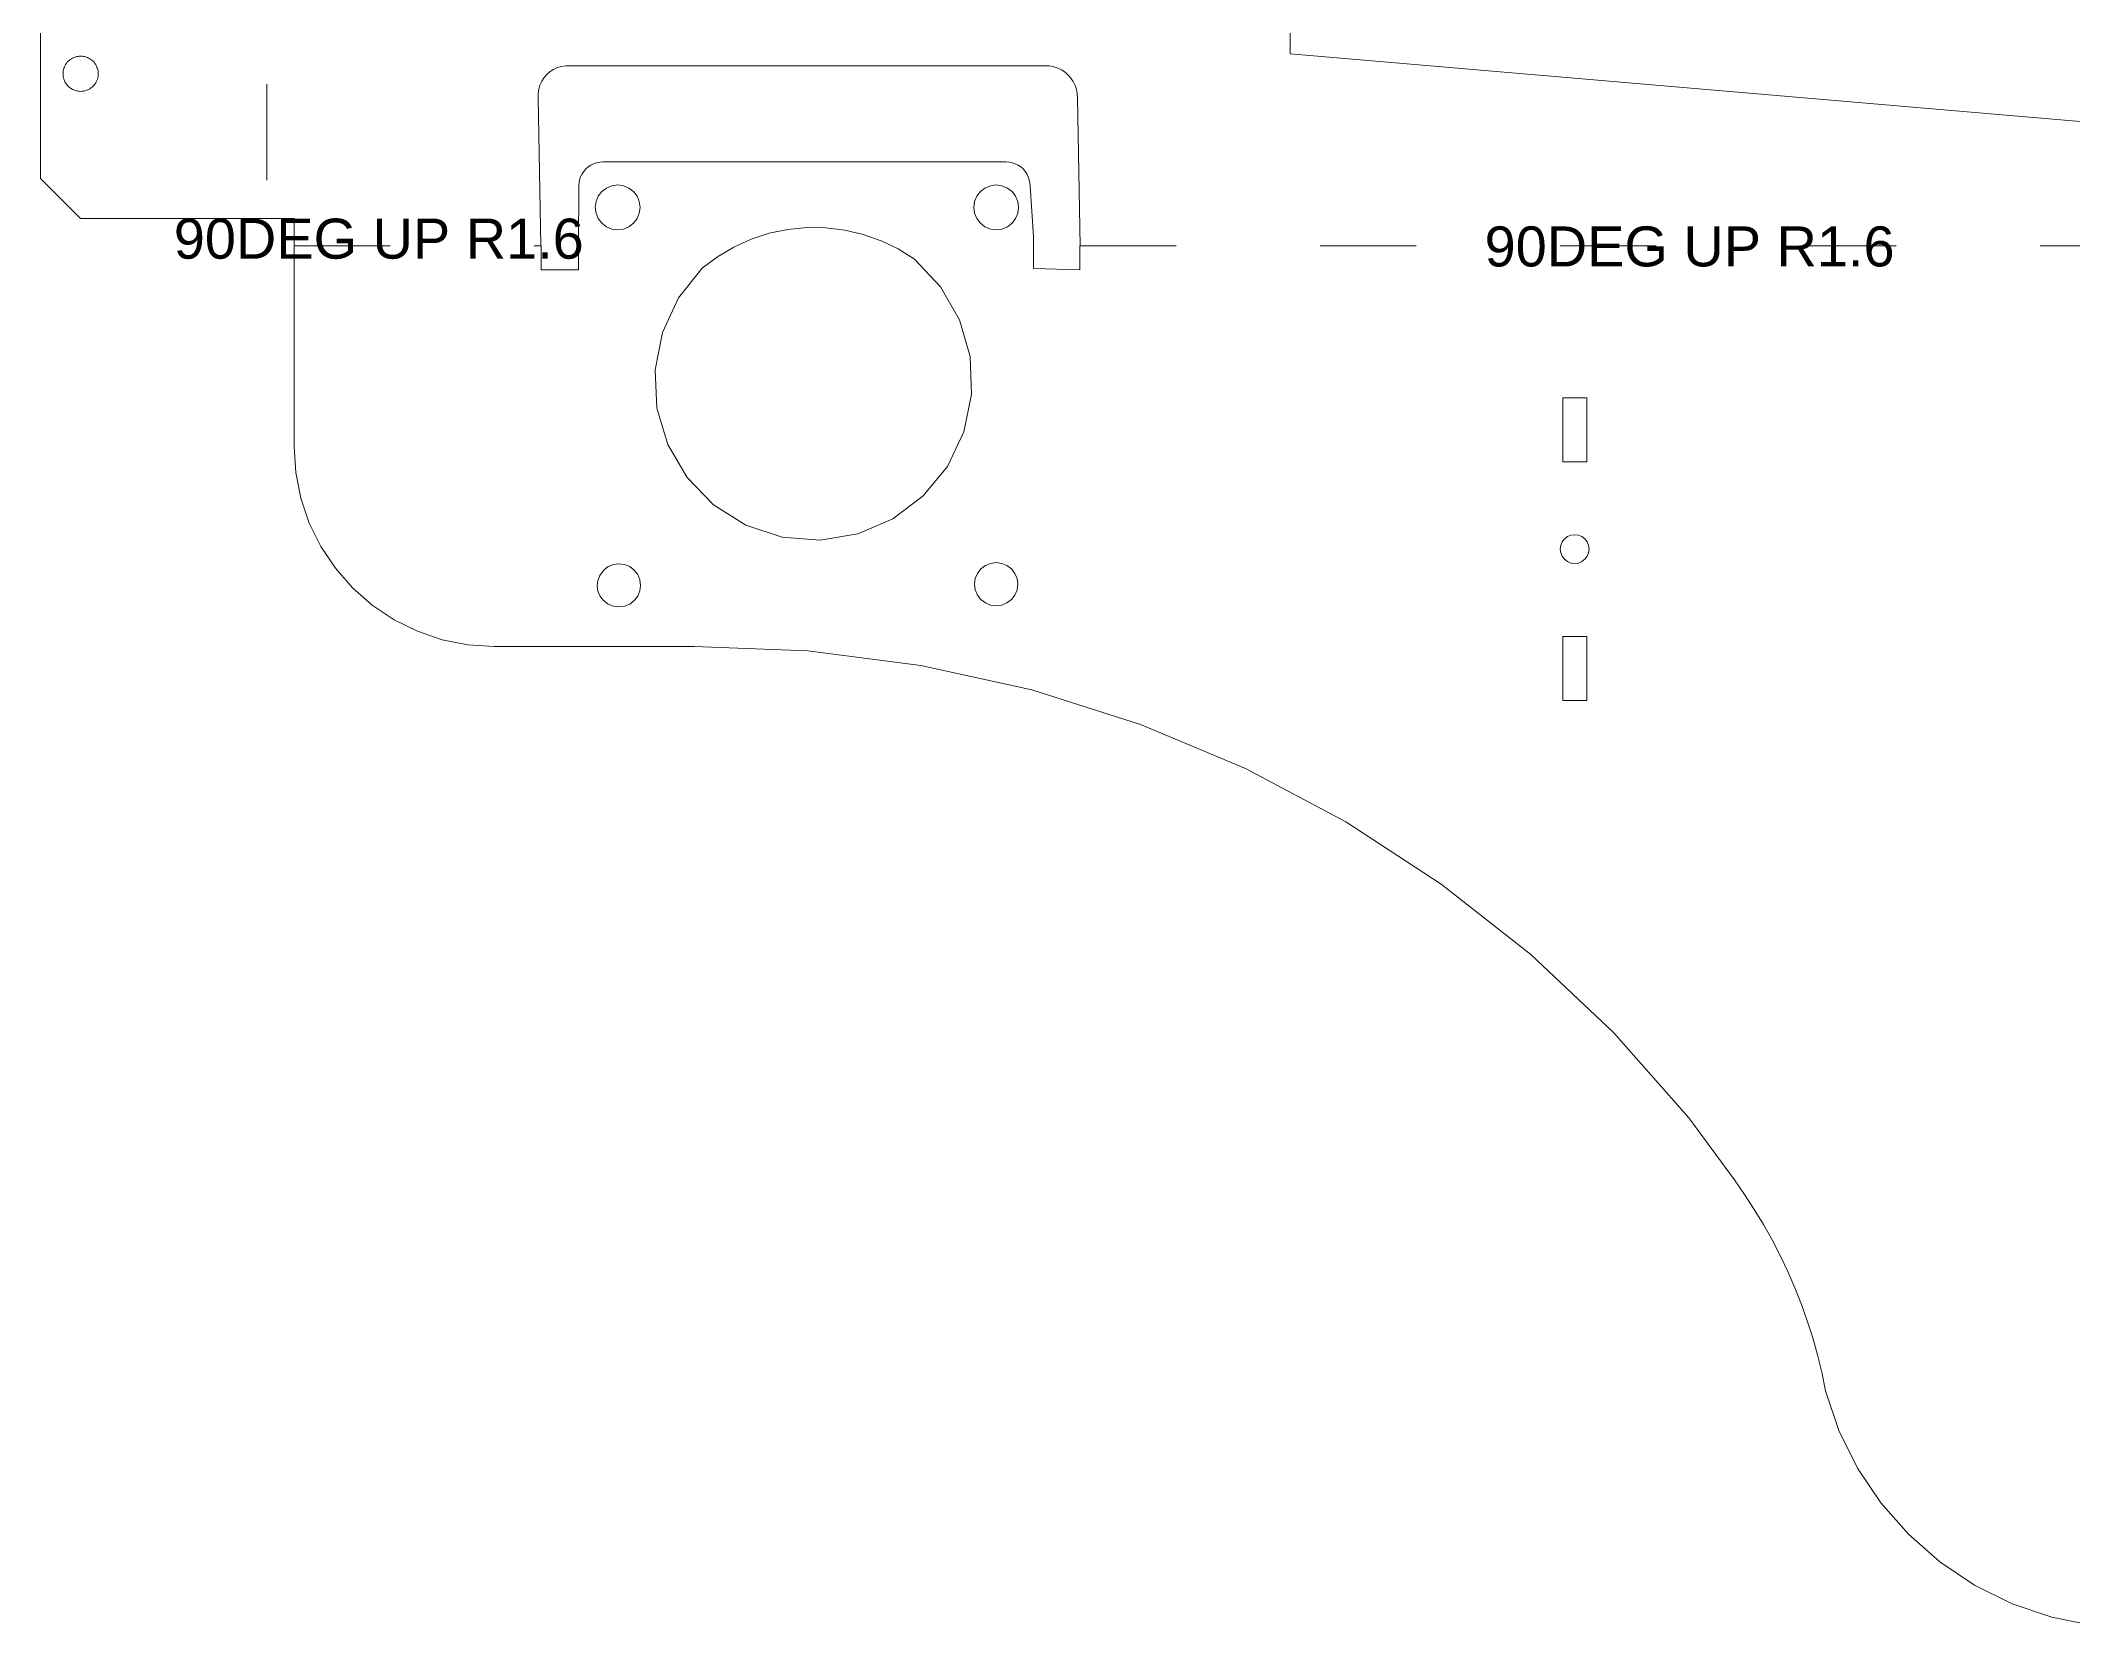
# Model space of a CAD drawing. Extents: x -21 to 705, y 870 to 3200.
# Drawn here: x -21.5 to 232.4, y 2319.8 to 2517.8 of the extents above; entities that cross this region are included whole.
import ezdxf

# ---------------------------------------------------------------- set-up
doc = ezdxf.new("R2010")
doc.units = 0
doc.linetypes.add('ACAD_ISO03W100', pattern=[30, 12, -18])
doc.layers.get('0').update_dxf_attribs({"lineweight": 25, "true_color": 0xffffff})
doc.layers.add('Layer0', color=7, linetype='BYLAYER', lineweight=5)
doc.styles.add('textstyle24', font='')
doc.styles.add('textstyle3', font='')
doc.styles.get('textstyle24').set_extended_font_data('Arial')
doc.styles.get('textstyle3').set_extended_font_data('Arial')

msp = doc.modelspace()

# ---------------------------------------------------------------- linework, layer by layer
at = {"layer": 'Layer0', "color": 2, "linetype": 'ACAD_ISO03W100', "true_color": 0xffff00}
for p, q in [((6.78, 3022.36), (6.78, 2495.56)), ((10.17, 2492.17), (41, 2492.17)), ((108.4, 2492.17), (376.17, 2492.16))]:
    msp.add_line(p, q, dxfattribs=at)
at = {"layer": 'Layer0'}
for p, q in [((-21.5, 3017.36), (-21.5, 2500.56)), ((134.67, 2519.46), (134.67, 2516.16)), ((-18.69, 2513.84), (-18.7, 2513.67)), ((-18.67, 2514.02), (-18.69, 2513.84)), ((-18.64, 2514.19), (-18.67, 2514.02)), ((-18.59, 2514.35), (-18.64, 2514.19)), ((-18.53, 2514.51), (-18.59, 2514.35)), ((-18.46, 2514.67), (-18.53, 2514.51)), ((-18.38, 2514.82), (-18.46, 2514.67)), ((-18.28, 2514.96), (-18.38, 2514.82)), ((-18.17, 2515.1), (-18.28, 2514.96)), ((-18.06, 2515.23), (-18.17, 2515.1)), ((-17.93, 2515.34), (-18.06, 2515.23)), ((-17.79, 2515.45), (-17.93, 2515.34)), ((-17.65, 2515.55), (-17.79, 2515.45)), ((-17.5, 2515.63), (-17.65, 2515.55)), ((-17.34, 2515.7), (-17.5, 2515.63)), ((-17.18, 2515.76), (-17.34, 2515.7)), ((-17.01, 2515.81), (-17.18, 2515.76)), ((-16.84, 2515.84), (-17.01, 2515.81)), ((-16.67, 2515.86), (-16.84, 2515.84)), ((-16.5, 2515.87), (-16.67, 2515.86)), ((-16.33, 2515.86), (-16.5, 2515.87)), ((-16.16, 2515.84), (-16.33, 2515.86)), ((-15.99, 2515.81), (-16.16, 2515.84)), ((-15.82, 2515.76), (-15.99, 2515.81)), ((-15.66, 2515.7), (-15.82, 2515.76)), ((-15.5, 2515.63), (-15.66, 2515.7)), ((-15.35, 2515.55), (-15.5, 2515.63)), ((-15.21, 2515.45), (-15.35, 2515.55)), ((-15.07, 2515.34), (-15.21, 2515.45)), ((-14.94, 2515.23), (-15.07, 2515.34)), ((-14.83, 2515.1), (-14.94, 2515.23)), ((-14.72, 2514.96), (-14.83, 2515.1)), ((-14.62, 2514.82), (-14.72, 2514.96)), ((-14.54, 2514.67), (-14.62, 2514.82)), ((-14.47, 2514.51), (-14.54, 2514.67)), ((-14.41, 2514.35), (-14.47, 2514.51)), ((-14.36, 2514.19), (-14.41, 2514.35)), ((-14.33, 2514.02), (-14.36, 2514.19)), ((-14.31, 2513.84), (-14.33, 2514.02)), ((-14.3, 2513.67), (-14.31, 2513.84)), ((42.16, 2513.93), (41.76, 2513.58)), ((42.61, 2514.22), (42.16, 2513.93)), ((43.1, 2514.44), (42.61, 2514.22)), ((43.61, 2514.59), (43.1, 2514.44)), ((44.14, 2514.67), (43.61, 2514.59)), ((44.68, 2514.67), (44.14, 2514.67)), ((44.68, 2514.67), (104.08, 2514.67)), ((104.08, 2514.67), (104.6, 2514.64)), ((104.6, 2514.64), (105.12, 2514.54)), ((105.12, 2514.54), (105.62, 2514.38)), ((105.62, 2514.38), (106.09, 2514.15)), ((106.09, 2514.15), (106.53, 2513.86)), ((106.53, 2513.86), (106.92, 2513.51)), ((134.67, 2516.16), (251.17, 2506.16)), ((-18.7, 2513.67), (-18.69, 2513.5)), ((-18.69, 2513.5), (-18.67, 2513.33)), ((-18.67, 2513.33), (-18.64, 2513.16)), ((-18.64, 2513.16), (-18.59, 2512.99)), ((-18.59, 2512.99), (-18.53, 2512.83)), ((-18.53, 2512.83), (-18.46, 2512.67)), ((-18.46, 2512.67), (-18.38, 2512.52)), ((-18.38, 2512.52), (-18.28, 2512.38)), ((-18.28, 2512.38), (-18.17, 2512.24)), ((-18.17, 2512.24), (-18.06, 2512.12)), ((-18.06, 2512.12), (-17.93, 2512)), ((-17.93, 2512), (-17.79, 2511.89)), ((-17.79, 2511.89), (-17.65, 2511.8)), ((-17.65, 2511.8), (-17.5, 2511.71)), ((-17.5, 2511.71), (-17.34, 2511.64)), ((-17.34, 2511.64), (-17.18, 2511.58)), ((-17.18, 2511.58), (-17.01, 2511.53)), ((-17.01, 2511.53), (-16.84, 2511.5)), ((-16.84, 2511.5), (-16.67, 2511.48)), ((-16.67, 2511.48), (-16.5, 2511.47)), ((-16.5, 2511.47), (-16.33, 2511.48)), ((-16.33, 2511.48), (-16.16, 2511.5)), ((-16.16, 2511.5), (-15.99, 2511.53)), ((-15.99, 2511.53), (-15.82, 2511.58)), ((-15.82, 2511.58), (-15.66, 2511.64)), ((-15.66, 2511.64), (-15.5, 2511.71)), ((-15.5, 2511.71), (-15.35, 2511.8)), ((-15.35, 2511.8), (-15.21, 2511.89)), ((-15.21, 2511.89), (-15.07, 2512)), ((-15.07, 2512), (-14.94, 2512.12)), ((-14.94, 2512.12), (-14.83, 2512.24)), ((-14.83, 2512.24), (-14.72, 2512.38)), ((-14.72, 2512.38), (-14.62, 2512.52)), ((-14.62, 2512.52), (-14.54, 2512.67)), ((-14.54, 2512.67), (-14.47, 2512.83)), ((-14.47, 2512.83), (-14.41, 2512.99)), ((-14.41, 2512.99), (-14.36, 2513.16)), ((-14.36, 2513.16), (-14.33, 2513.33)), ((-14.33, 2513.33), (-14.31, 2513.5)), ((-14.31, 2513.5), (-14.3, 2513.67)), ((40.75, 2511.73), (40.67, 2511.2)), ((40.9, 2512.24), (40.75, 2511.73)), ((41.12, 2512.73), (40.9, 2512.24)), ((41.41, 2513.18), (41.12, 2512.73)), ((41.76, 2513.58), (41.41, 2513.18)), ((106.92, 2513.51), (107.27, 2513.12)), ((107.27, 2513.12), (107.56, 2512.68)), ((107.56, 2512.68), (107.79, 2512.21)), ((107.79, 2512.21), (107.95, 2511.71)), ((107.95, 2511.71), (108.05, 2511.19)), ((40.67, 2511.2), (40.68, 2510.67)), ((40.68, 2510.67), (41, 2492.17)), ((108.05, 2511.19), (108.08, 2510.67)), ((108.08, 2510.67), (108.4, 2492.17)), ((46.16, 2501.15), (46.03, 2500.88)), ((46.38, 2501.47), (46.16, 2501.15)), ((46.64, 2501.77), (46.38, 2501.47)), ((46.93, 2502.03), (46.64, 2501.77)), ((47.26, 2502.25), (46.93, 2502.03)), ((47.61, 2502.42), (47.26, 2502.25)), ((47.98, 2502.55), (47.61, 2502.42)), ((48.37, 2502.62), (47.98, 2502.55)), ((48.76, 2502.65), (48.37, 2502.62)), ((48.76, 2502.65), (99.16, 2502.65)), ((99.16, 2502.65), (99.55, 2502.62)), ((99.55, 2502.62), (99.94, 2502.55)), ((99.94, 2502.55), (100.31, 2502.42)), ((100.31, 2502.42), (100.66, 2502.25)), ((100.66, 2502.25), (100.99, 2502.03)), ((100.99, 2502.03), (101.28, 2501.77)), ((101.28, 2501.77), (101.54, 2501.47)), ((101.54, 2501.47), (101.76, 2501.15)), ((101.76, 2501.15), (101.93, 2500.8)), ((-16.5, 2495.56), (-21.5, 2500.56)), ((45.73, 2492.17), (45.76, 2499.65)), ((45.79, 2500.04), (45.76, 2499.65)), ((45.86, 2500.42), (45.79, 2500.04)), ((45.99, 2500.8), (45.86, 2500.42)), ((46.03, 2500.88), (45.99, 2500.8)), ((48.64, 2498.95), (48.19, 2498.37)), ((49.22, 2499.39), (48.64, 2498.95)), ((49.89, 2499.67), (49.22, 2499.39)), ((50.62, 2499.77), (49.89, 2499.67)), ((51.34, 2499.67), (50.62, 2499.77)), ((52.02, 2499.39), (51.34, 2499.67)), ((52.6, 2498.95), (52.02, 2499.39)), ((53.04, 2498.37), (52.6, 2498.95)), ((95.94, 2498.95), (95.49, 2498.37)), ((96.52, 2499.39), (95.94, 2498.95)), ((97.19, 2499.67), (96.52, 2499.39)), ((97.92, 2499.77), (97.19, 2499.67)), ((98.64, 2499.67), (97.92, 2499.77)), ((99.32, 2499.39), (98.64, 2499.67)), ((99.9, 2498.95), (99.32, 2499.39)), ((100.34, 2498.37), (99.9, 2498.95)), ((101.93, 2500.8), (102.06, 2500.42)), ((102.06, 2500.42), (102.13, 2500.04)), ((102.13, 2500.04), (102.16, 2499.65)), ((102.57, 2493.31), (102.16, 2499.65)), ((47.91, 2497.69), (47.82, 2496.97)), ((47.82, 2496.97), (47.91, 2496.24)), ((48.19, 2498.37), (47.91, 2497.69)), ((47.91, 2496.24), (48.19, 2495.57)), ((53.32, 2497.69), (53.04, 2498.37)), ((53.04, 2495.57), (53.32, 2496.24)), ((53.42, 2496.97), (53.32, 2497.69)), ((53.32, 2496.24), (53.42, 2496.97)), ((95.21, 2497.69), (95.12, 2496.97)), ((95.12, 2496.97), (95.21, 2496.24)), ((95.49, 2498.37), (95.21, 2497.69)), ((95.21, 2496.24), (95.49, 2495.57)), ((100.62, 2497.69), (100.34, 2498.37)), ((100.34, 2495.57), (100.62, 2496.24)), ((100.72, 2496.97), (100.62, 2497.69)), ((100.62, 2496.24), (100.72, 2496.97)), ((6.78, 2495.56), (-16.5, 2495.56)), ((10.17, 2495.56), (6.78, 2495.56)), ((10.17, 2492.17), (10.17, 2495.56)), ((48.19, 2495.57), (48.64, 2494.99)), ((48.64, 2494.99), (49.22, 2494.54)), ((49.22, 2494.54), (49.89, 2494.26)), ((49.89, 2494.26), (50.62, 2494.17)), ((50.62, 2494.17), (51.34, 2494.26)), ((51.34, 2494.26), (52.02, 2494.54)), ((52.02, 2494.54), (52.6, 2494.99)), ((52.6, 2494.99), (53.04, 2495.57)), ((67.3, 2492.99), (69.56, 2493.73)), ((69.56, 2493.73), (71.89, 2494.21)), ((71.89, 2494.21), (74.25, 2494.45)), ((74.25, 2494.45), (76.63, 2494.42)), ((76.63, 2494.42), (78.99, 2494.13)), ((78.99, 2494.13), (81.3, 2493.59)), ((81.3, 2493.59), (83.54, 2492.8)), ((95.49, 2495.57), (95.94, 2494.99)), ((95.94, 2494.99), (96.52, 2494.54)), ((96.52, 2494.54), (97.19, 2494.26)), ((97.19, 2494.26), (97.92, 2494.17)), ((97.92, 2494.17), (98.64, 2494.26)), ((98.64, 2494.26), (99.32, 2494.54)), ((99.32, 2494.54), (99.9, 2494.99)), ((99.9, 2494.99), (100.34, 2495.57)), ((10.17, 2467.08), (10.17, 2492.17)), ((41, 2492.17), (41.06, 2492.17)), ((41.06, 2492.17), (41.06, 2489.17)), ((45.73, 2492.17), (45.73, 2489.17)), ((63.09, 2490.8), (65.14, 2492.01)), ((65.14, 2492.01), (67.3, 2492.99)), ((83.54, 2492.8), (85.68, 2491.77)), ((85.68, 2491.77), (87.7, 2490.51)), ((102.57, 2493.31), (102.57, 2489.31)), ((108.36, 2492.16), (108.4, 2492.17)), ((108.36, 2492.16), (108.36, 2489.16)), ((41.06, 2489.17), (45.73, 2489.17)), ((61.19, 2489.37), (58.21, 2485.65)), ((61.19, 2489.37), (63.09, 2490.8)), ((90.98, 2487.05), (87.7, 2490.51)), ((102.57, 2489.31), (108.36, 2489.16)), ((93.35, 2482.92), (90.98, 2487.05)), ((58.21, 2485.65), (56.21, 2481.33)), ((56.21, 2481.33), (55.3, 2476.65)), ((94.66, 2478.34), (93.35, 2482.92)), ((94.84, 2473.57), (94.66, 2478.34)), ((55.3, 2476.65), (55.52, 2471.89)), ((93.87, 2468.91), (94.84, 2473.57)), ((168.72, 2465.16), (168.72, 2473.16)), ((168.72, 2473.16), (171.72, 2473.16)), ((171.72, 2473.16), (171.72, 2465.16)), ((55.52, 2471.89), (56.88, 2467.32)), ((91.83, 2464.6), (93.87, 2468.91)), ((10.17, 2467.08), (10.38, 2463.82)), ((56.88, 2467.32), (59.29, 2463.21)), ((10.38, 2463.82), (11.02, 2460.61)), ((59.29, 2463.21), (62.61, 2459.79)), ((88.81, 2460.91), (91.83, 2464.6)), ((171.72, 2465.16), (168.72, 2465.16)), ((11.02, 2460.61), (12.07, 2457.52)), ((85, 2458.05), (88.81, 2460.91)), ((62.61, 2459.79), (66.64, 2457.26)), ((80.62, 2456.18), (85, 2458.05)), ((12.07, 2457.52), (13.52, 2454.58)), ((66.64, 2457.26), (71.17, 2455.77)), ((71.17, 2455.77), (75.92, 2455.4)), ((75.92, 2455.4), (80.62, 2456.18)), ((168.95, 2455.53), (168.66, 2455.16)), ((169.32, 2455.82), (168.95, 2455.53)), ((169.75, 2456), (169.32, 2455.82)), ((170.22, 2456.06), (169.75, 2456)), ((170.69, 2456), (170.22, 2456.06)), ((171.12, 2455.82), (170.69, 2456)), ((171.49, 2455.53), (171.12, 2455.82)), ((171.78, 2455.16), (171.49, 2455.53)), ((13.52, 2454.58), (15.34, 2451.87)), ((168.48, 2454.72), (168.42, 2454.26)), ((168.42, 2454.26), (168.48, 2453.79)), ((168.66, 2455.16), (168.48, 2454.72)), ((168.48, 2453.79), (168.66, 2453.36)), ((168.66, 2453.36), (168.95, 2452.99)), ((168.95, 2452.99), (169.32, 2452.7)), ((171.12, 2452.7), (171.49, 2452.99)), ((171.49, 2452.99), (171.78, 2453.36)), ((171.96, 2454.72), (171.78, 2455.16)), ((171.78, 2453.36), (171.96, 2453.79)), ((172.02, 2454.26), (171.96, 2454.72)), ((171.96, 2453.79), (172.02, 2454.26)), ((15.34, 2451.87), (17.49, 2449.41)), ((48.13, 2450.34), (48.05, 2449.68)), ((48.18, 2450.43), (48.13, 2450.34)), ((48.39, 2450.96), (48.18, 2450.43)), ((48.45, 2451.08), (48.39, 2450.96)), ((48.87, 2451.64), (48.45, 2451.08)), ((49.43, 2452.07), (48.87, 2451.64)), ((50.08, 2452.34), (49.43, 2452.07)), ((50.78, 2452.43), (50.08, 2452.34)), ((51.48, 2452.34), (50.78, 2452.43)), ((52.13, 2452.07), (51.48, 2452.34)), ((52.69, 2451.64), (52.13, 2452.07)), ((53.12, 2451.08), (52.69, 2451.64)), ((53.39, 2450.43), (53.12, 2451.08)), ((53.48, 2449.73), (53.39, 2450.43)), ((95.31, 2450.57), (95.22, 2449.87)), ((95.58, 2451.22), (95.31, 2450.57)), ((96.01, 2451.78), (95.58, 2451.22)), ((96.57, 2452.21), (96.01, 2451.78)), ((97.22, 2452.48), (96.57, 2452.21)), ((97.92, 2452.57), (97.22, 2452.48)), ((98.62, 2452.48), (97.92, 2452.57)), ((99.27, 2452.21), (98.62, 2452.48)), ((99.83, 2451.78), (99.27, 2452.21)), ((100.26, 2451.22), (99.83, 2451.78)), ((100.53, 2450.57), (100.26, 2451.22)), ((100.62, 2449.87), (100.53, 2450.57)), ((169.32, 2452.7), (169.75, 2452.52)), ((169.75, 2452.52), (170.22, 2452.46)), ((170.22, 2452.46), (170.69, 2452.52)), ((170.69, 2452.52), (171.12, 2452.7)), ((17.49, 2449.41), (19.95, 2447.25)), ((48.05, 2449.68), (48.13, 2449.02)), ((48.13, 2449.02), (48.39, 2448.41)), ((48.39, 2448.41), (48.79, 2447.88)), ((48.79, 2447.88), (48.87, 2447.83)), ((48.87, 2447.83), (49.32, 2447.48)), ((52.13, 2447.4), (52.69, 2447.83)), ((52.69, 2447.83), (53.12, 2448.38)), ((53.12, 2448.38), (53.39, 2449.04)), ((53.39, 2449.04), (53.48, 2449.73)), ((95.22, 2449.87), (95.31, 2449.17)), ((95.31, 2449.17), (95.58, 2448.52)), ((95.58, 2448.52), (96.01, 2447.96)), ((96.01, 2447.96), (96.57, 2447.53)), ((99.27, 2447.53), (99.83, 2447.96)), ((99.83, 2447.96), (100.26, 2448.52)), ((100.26, 2448.52), (100.53, 2449.17)), ((100.53, 2449.17), (100.62, 2449.87)), ((19.95, 2447.25), (22.67, 2445.43)), ((22.67, 2445.43), (25.6, 2443.99)), ((49.32, 2447.48), (49.43, 2447.4)), ((49.43, 2447.4), (50.08, 2447.13)), ((50.08, 2447.13), (50.78, 2447.03)), ((50.78, 2447.03), (51.48, 2447.13)), ((51.48, 2447.13), (52.13, 2447.4)), ((96.57, 2447.53), (97.22, 2447.26)), ((97.22, 2447.26), (97.92, 2447.17)), ((97.92, 2447.17), (98.62, 2447.26)), ((98.62, 2447.26), (99.27, 2447.53)), ((25.6, 2443.99), (28.7, 2442.94)), ((28.7, 2442.94), (31.91, 2442.3)), ((168.72, 2443.36), (171.72, 2443.36)), ((168.72, 2435.36), (168.72, 2443.36)), ((171.72, 2443.36), (171.72, 2435.36)), ((31.91, 2442.3), (35.17, 2442.08)), ((35.17, 2442.08), (60.17, 2442.08)), ((60.17, 2442.08), (74.39, 2441.54)), ((74.39, 2441.54), (88.5, 2439.73)), ((88.5, 2439.73), (102.39, 2436.66)), ((102.39, 2436.66), (115.95, 2432.35)), ((171.72, 2435.36), (168.72, 2435.36)), ((115.95, 2432.35), (129.06, 2426.84)), ((129.06, 2426.84), (141.63, 2420.18)), ((141.63, 2420.18), (153.55, 2412.41)), ((153.55, 2412.41), (164.73, 2403.61)), ((164.73, 2403.61), (175.07, 2393.84)), ((175.07, 2393.84), (184.49, 2383.18)), ((184.49, 2383.18), (190.2, 2375.42)), ((190.2, 2375.42), (191.46, 2373.61)), ((191.46, 2373.61), (192.67, 2371.75)), ((192.67, 2371.75), (193.81, 2369.86)), ((193.81, 2369.86), (194.89, 2367.93)), ((194.89, 2367.93), (195.91, 2365.97)), ((195.91, 2365.97), (196.85, 2363.97)), ((196.85, 2363.97), (197.74, 2361.94)), ((197.74, 2361.94), (198.55, 2359.88)), ((198.55, 2359.88), (199.29, 2357.8)), ((199.29, 2357.8), (199.97, 2355.69)), ((199.97, 2355.69), (200.57, 2353.57)), ((200.57, 2353.57), (201.1, 2351.42)), ((201.1, 2351.42), (201.57, 2349.07)), ((201.57, 2349.07), (203.25, 2344.11)), ((203.25, 2344.11), (205.56, 2339.42)), ((205.56, 2339.42), (208.47, 2335.07)), ((208.47, 2335.07), (211.92, 2331.14)), ((211.92, 2331.14), (215.85, 2327.69)), ((215.85, 2327.69), (220.2, 2324.78)), ((220.2, 2324.78), (224.9, 2322.47)), ((224.9, 2322.47), (229.85, 2320.78)), ((229.85, 2320.78), (234.98, 2319.76))]:
    msp.add_line(p, q, dxfattribs=at)

# ---------------------------------------------------------------- texts
at = {"char_height": 1, "attachment_point": 1}
for insert, style in [((-4.86, 2495.56), 'textstyle3'), ((158.96, 2494.59), 'textstyle24')]:
    msp.add_mtext('\\H5;90DEG UP R1.6', dxfattribs=dict(at, insert=insert, style=style))

doc.saveas('drawing.dxf')
